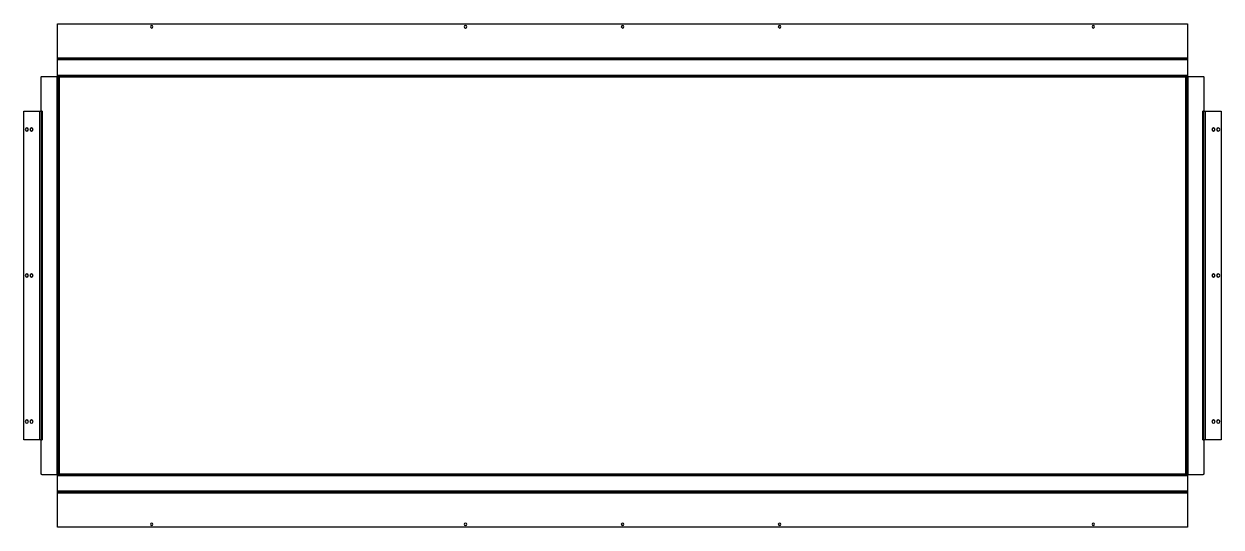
# Model space of a CAD drawing. Header units: millimetres. Extents: x -36 to 1236, y 0 to 534.
import ezdxf

# ---------------------------------------------------------------- set-up
doc = ezdxf.new("R2010")
doc.units = ezdxf.units.MM

msp = doc.modelspace()

# ---------------------------------------------------------------- linework, layer by layer
at = {"layer": 'BEND'}
for p, q in [((1200, 496.9), (0, 496.9)), ((1200, 478.7), (0.9, 478.7)), ((0.9, 478.7), (0.9, 54.3)), ((1199.1, 55.4), (1199.1, 479.8)), ((-17.4, 441.4), (-17.4, 92.6)), ((1217.4, 92.6), (1217.4, 441.4)), ((0, 55.4), (1199.1, 55.4)), ((0, 37.1), (1200, 37.1))]:
    msp.add_line(p, q, dxfattribs=at)
at = {"layer": 'BEND_EXTENT'}
for p, q in [((0, 498), (1200, 498)), ((1200, 495.8), (0, 495.8)), ((-0.3, 55.6), (-0.3, 478.4)), ((0, 479.8), (1200, 479.8)), ((1200.3, 478.4), (1200.3, 55.6)), ((-18.5, 92.6), (-18.5, 441.4)), ((-16.3, 441.4), (-16.3, 92.6)), ((1216.3, 92.6), (1216.3, 441.4)), ((1218.5, 441.4), (1218.5, 92.6)), ((1200, 54.3), (0, 54.3)), ((0, 38.3), (1200, 38.3)), ((1200, 36), (0, 36))]:
    msp.add_line(p, q, dxfattribs=at)
msp.add_lwpolyline([(1198, 477.5), (2, 477.5), (2, 56.5), (1198, 56.5)], close=True, dxfattribs=at)
at = {"layer": 'INTERIOR_PROFILES', "extrusion": (0, 0, -1)}
for centre, radius in [((-100, 531), 1.26), ((-433.3, 531), 1.26), ((-600, 531), 1.26), ((-766.7, 531), 1.26), ((-1100, 531), 1.26), ((32.5, 422), 1.7), ((27.5, 422), 1.7), ((-1227.5, 422), 1.7), ((-1232.5, 422), 1.7), ((32.5, 267), 1.7), ((27.5, 267), 1.7), ((-1227.5, 267), 1.7), ((-1232.5, 267), 1.7), ((32.5, 112), 1.7), ((27.5, 112), 1.7), ((-1227.5, 112), 1.7), ((-1232.5, 112), 1.7), ((-100, 3), 1.26), ((-433.3, 3), 1.26), ((-600, 3), 1.26), ((-766.7, 3), 1.26), ((-1100, 3), 1.26)]:
    msp.add_circle(centre, radius, dxfattribs=at)
at = {"layer": 'OUTER_PROFILES'}
msp.add_lwpolyline([(1200, 478.4), (1216.3, 478.4, -0.414214), (1217.2, 477.5), (1217.2, 441.5), (1216.3, 441.5), (1216.3, 441.4), (1235.5, 441.4), (1235.5, 92.6), (1216.3, 92.6), (1216.3, 92.5), (1217.2, 92.5), (1217.2, 56.5, -0.414214), (1216.3, 55.6), (1200, 55.6), (1200, 0), (0, 0), (0, 55.6), (-16.3, 55.6, -0.414214), (-17.2, 56.5), (-17.2, 92.5), (-16.3, 92.5), (-16.3, 92.6), (-35.5, 92.6), (-35.5, 441.4), (-16.3, 441.4), (-16.3, 441.5), (-17.2, 441.5), (-17.2, 477.5, -0.414214), (-16.3, 478.4), (0, 478.4), (0, 534), (1200, 534)], format="xyb", close=True, dxfattribs=at)

doc.saveas('drawing.dxf')
